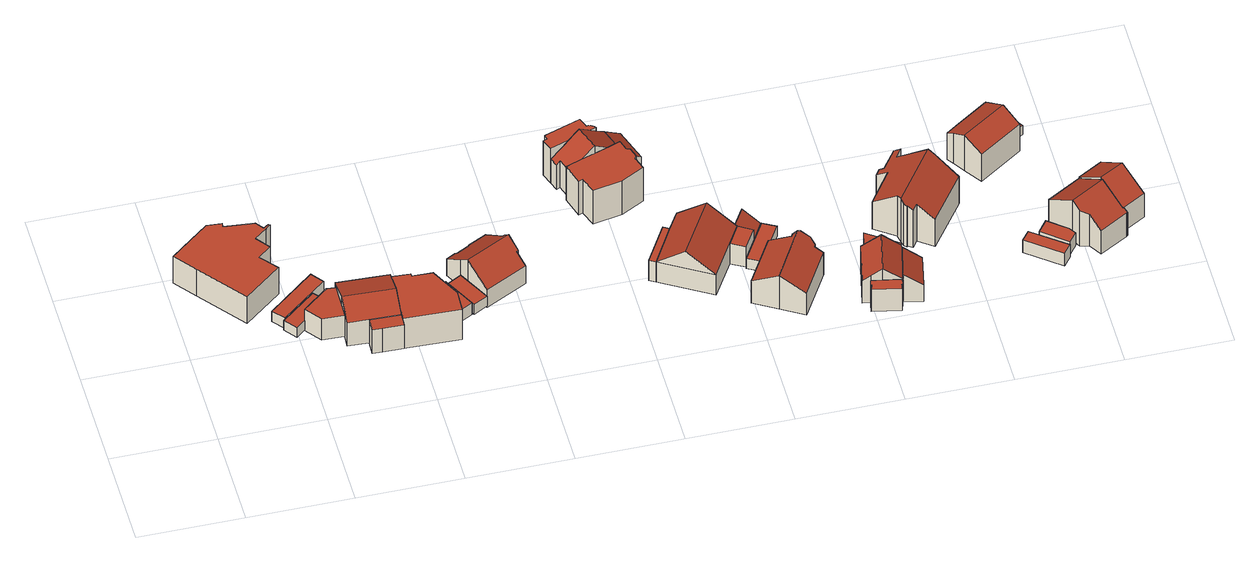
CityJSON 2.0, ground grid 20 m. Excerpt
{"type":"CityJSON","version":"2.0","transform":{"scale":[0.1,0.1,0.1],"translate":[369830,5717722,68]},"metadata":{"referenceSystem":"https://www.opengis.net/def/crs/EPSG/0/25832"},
"CityObjects":{
"building1":{"type":"Building","attributes":{"Geometrietyp2DReferenz":"3000","Gemeindeschluessel":"05562020","function":"31001_1010","roofType":"1000","measuredHeight":6.75},"address":[{"country":"Germany","locality":"Herten","thoroughfareNumber":"86","thoroughfareName":"Nesselrodestraße"}],"geometry":[{"type":"Solid","lod":"2","boundaries":[[[[0,1,2,3]],[[4,5,1,0]],[[6,7,5,4]],[[8,9,7,6]],[[10,11,9,8]],[[12,13,11,10]],[[14,15,13,12]],[[16,17,15,14]],[[18,19,17,16]],[[20,21,19,18]],[[22,23,21,20]],[[24,25,23,22]],[[26,27,25,24]],[[28,29,27,26]],[[30,31,29,28]],[[3,2,31,30]],[[28,26,24,22,20,18,16,14,12,10,8,6,4,0,3,30]],[[1,5,7,9,11,13,15,17,19,21,23,25,27,29,31,2]]]],"semantics":{"surfaces":[{"type":"WallSurface"},{"type":"RoofSurface"},{"type":"GroundSurface"}],"values":[[0,0,0,0,0,0,0,0,0,0,0,0,0,0,0,0,1,2]]}}]},
"building2":{"type":"Building","attributes":{"Geometrietyp2DReferenz":"3000","Gemeindeschluessel":"05562020","function":"31001_2463","roofType":"1000","measuredHeight":2.4},"address":[{"country":"Germany","locality":"Herten","thoroughfareNumber":"88","thoroughfareName":"Nesselrodestraße"}],"geometry":[{"type":"Solid","lod":"2","boundaries":[[[[32,33,34,35]],[[36,37,33,32]],[[38,39,37,36]],[[35,34,39,38]],[[36,32,35,38]],[[33,37,39,34]]]],"semantics":{"surfaces":[{"type":"WallSurface"},{"type":"RoofSurface"},{"type":"GroundSurface"}],"values":[[0,0,0,0,1,2]]}}]},
"building3":{"type":"Building","attributes":{"Geometrietyp2DReferenz":"3000","Gemeindeschluessel":"05562020","function":"31001_2463","roofType":"1000","measuredHeight":2.58},"address":[{"country":"Germany","locality":"Herten","thoroughfareNumber":"86","thoroughfareName":"Nesselrodestraße"}],"geometry":[{"type":"Solid","lod":"2","boundaries":[[[[40,41,42,43]],[[44,45,41,40]],[[46,47,45,44]],[[43,42,47,46]],[[44,40,43,46]],[[41,45,47,42]]]],"semantics":{"surfaces":[{"type":"WallSurface"},{"type":"RoofSurface"},{"type":"GroundSurface"}],"values":[[0,0,0,0,1,2]]}}]},
"building4":{"type":"Building","attributes":{"Gemeindeschluessel":"05562020","Geometrietyp2DReferenz":"3000","function":"31001_1010"},"address":[{"country":"Germany","locality":"Herten","thoroughfareNumber":"88","thoroughfareName":"Nesselrodestraße"}],"children":["building4-1","building4-2","building4-3"]},
"building4-1":{"type":"BuildingPart","attributes":{"roofType":"3100","measuredHeight":7.52},"parents":["building4"],"geometry":[{"type":"MultiSurface","lod":"2","boundaries":[[[48,49,50,51]],[[52,53,54,55]],[[56,57,53,52]],[[58,59,57,56]],[[60,61,59,58]],[[62,63,61,60]],[[51,50,64,65]],[[58,56,52,55,66,60]],[[48,51,65,62,60,66]],[[49,67,54,53,57,59,61,63,64,50]],[[66,68,69,48]],[[68,67,49,69]],[[66,55,70,68]],[[67,68,70,54]],[[65,64,63,62]]],"semantics":{"surfaces":[{"type":"WallSurface"},{"type":"RoofSurface"},{"type":"GroundSurface"},{"type":"ClosureSurface"}],"values":[0,0,0,0,0,0,0,1,1,2,0,3,0,3,3]}}]},
"building4-2":{"type":"BuildingPart","attributes":{"roofType":"1000","measuredHeight":5.92},"parents":["building4"],"geometry":[{"type":"Solid","lod":"2","boundaries":[[[[65,64,71,72]],[[73,74,63,62]],[[75,76,74,73]],[[72,71,76,75]],[[73,62,65,72,75]],[[64,63,74,76,71]],[[62,63,64,65]]]],"semantics":{"surfaces":[{"type":"WallSurface"},{"type":"RoofSurface"},{"type":"GroundSurface"},{"type":"ClosureSurface"}],"values":[[0,0,0,0,1,2,3]]}}]},
"building4-3":{"type":"BuildingPart","attributes":{"roofType":"1000","measuredHeight":5.33},"parents":["building4"],"geometry":[{"type":"MultiSurface","lod":"2","boundaries":[[[77,78,79,80]],[[81,33,78,77]],[[70,54,33,81]],[[80,79,49,69]],[[70,81,77,80,69]],[[78,33,54,49,79]],[[68,69,49,67]],[[70,68,67,54]]],"semantics":{"surfaces":[{"type":"WallSurface"},{"type":"RoofSurface"},{"type":"GroundSurface"},{"type":"ClosureSurface"}],"values":[0,0,0,0,1,2,3,3]}}]},
"building5":{"type":"Building","attributes":{"Geometrietyp2DReferenz":"3000","Gemeindeschluessel":"05562020","function":"31001_1010","roofType":"1000","measuredHeight":7.51},"address":[{"country":"Germany","locality":"Herten","thoroughfareNumber":"90","thoroughfareName":"Nesselrodestraße"}],"geometry":[{"type":"Solid","lod":"2","boundaries":[[[[82,83,84,85]],[[86,87,83,82]],[[88,89,87,86]],[[90,91,89,88]],[[92,93,91,90]],[[94,95,93,92]],[[96,97,95,94]],[[85,84,97,96]],[[94,92,90,88,86,82,85,96]],[[83,87,89,91,93,95,97,84]]]],"semantics":{"surfaces":[{"type":"WallSurface"},{"type":"RoofSurface"},{"type":"GroundSurface"}],"values":[[0,0,0,0,0,0,0,0,1,2]]}}]},
"building6":{"type":"Building","attributes":{"Geometrietyp2DReferenz":"3000","Gemeindeschluessel":"05562020","function":"31001_2463","roofType":"1000","measuredHeight":2.86},"address":[{"country":"Germany","locality":"Herten","thoroughfareNumber":"90","thoroughfareName":"Nesselrodestraße"}],"geometry":[{"type":"Solid","lod":"2","boundaries":[[[[98,99,100,101]],[[102,103,99,98]],[[104,105,103,102]],[[106,107,105,104]],[[108,109,107,106]],[[101,100,109,108]],[[106,104,102,98,101,108]],[[99,103,105,107,109,100]]]],"semantics":{"surfaces":[{"type":"WallSurface"},{"type":"RoofSurface"},{"type":"GroundSurface"}],"values":[[0,0,0,0,0,0,1,2]]}}]},
"building7":{"type":"Building","attributes":{"Geometrietyp2DReferenz":"3000","Gemeindeschluessel":"05562020","function":"31001_2463","roofType":"1000","measuredHeight":2.46},"address":[{"country":"Germany","locality":"Herten","thoroughfareNumber":"92","thoroughfareName":"Nesselrodestraße"}],"geometry":[{"type":"Solid","lod":"2","boundaries":[[[[110,111,112,113]],[[98,114,111,110]],[[101,115,114,98]],[[116,117,115,101]],[[113,112,117,116]],[[101,98,110,113,116]],[[111,114,115,117,112]]]],"semantics":{"surfaces":[{"type":"WallSurface"},{"type":"RoofSurface"},{"type":"GroundSurface"}],"values":[[0,0,0,0,0,1,2]]}}]},
"building8":{"type":"Building","attributes":{"Geometrietyp2DReferenz":"3000","Gemeindeschluessel":"05562020","function":"31001_1010","roofType":"3100","measuredHeight":7.95},"address":[{"country":"Germany","locality":"Herten","thoroughfareNumber":"92","thoroughfareName":"Nesselrodestraße"}],"geometry":[{"type":"Solid","lod":"2","boundaries":[[[[118,119,120,121]],[[122,123,119,118]],[[124,125,123,122]],[[126,127,125,124]],[[128,129,127,126]],[[130,131,129,128]],[[132,133,131,130]],[[134,135,133,132]],[[136,137,135,134]],[[138,139,137,136]],[[140,141,139,138]],[[142,143,141,140]],[[144,145,143,142]],[[146,147,145,144]],[[121,120,147,146]],[[136,134,132,130,128,126,124,122,118,121,138]],[[146,144,142,140,138,121]],[[119,123,125,127,129,131,133,135,137,139,141,143,145,147,120]]]],"semantics":{"surfaces":[{"type":"WallSurface"},{"type":"RoofSurface"},{"type":"GroundSurface"}],"values":[[0,0,0,0,0,0,0,0,0,0,0,0,0,0,0,1,1,2]]}}]},
"building9":{"type":"Building","attributes":{"Gemeindeschluessel":"05562020","Geometrietyp2DReferenz":"3000","function":"31001_1010"},"address":[{"country":"Germany","locality":"Herten","thoroughfareNumber":"67","thoroughfareName":"Nesselrodestraße"}],"children":["building9-1","building9-2","building9-3","building9-4"]},
"building9-1":{"type":"BuildingPart","attributes":{"roofType":"1000","measuredHeight":8.43},"parents":["building9"],"geometry":[{"type":"MultiSurface","lod":"2","boundaries":[[[148,149,150,151]],[[152,153,149,148]],[[154,155,153,152]],[[156,157,155,154]],[[158,159,160,161]],[[162,163,159,158]],[[164,165,163,162]],[[166,167,165,164]],[[168,169,167,166]],[[170,171,169,168]],[[151,150,171,170]],[[168,166,164,162,158,161,172,156,154,152,148,151,170]],[[149,153,155,157,173,160,159,163,165,167,169,171,150]],[[172,174,175]],[[156,176,177]],[[177,176,178,179,157]],[[178,175,174,173,179]],[[172,161,180,181]],[[181,180,160,173]]],"semantics":{"surfaces":[{"type":"WallSurface"},{"type":"RoofSurface"},{"type":"GroundSurface"},{"type":"ClosureSurface"}],"values":[0,0,0,0,0,0,0,0,0,0,0,1,2,0,0,3,3,0,3]}}]},
"building9-2":{"type":"BuildingPart","attributes":{"roofType":"9999","measuredHeight":8.66},"parents":["building9"],"geometry":[{"type":"MultiSurface","lod":"2","boundaries":[[[182,183,184,185,186,187,188,189,190,191,192,193,194,195,196,197,198]],[[196,199,200,197]],[[195,201,199,196]],[[194,202,201,195]],[[193,203,202,194]],[[192,204,203,193]],[[191,205,204,192]],[[190,206,205,191]],[[189,207,206,190]],[[188,208,207,189]],[[187,209,208,188]],[[186,210,209,187]],[[185,211,210,186]],[[184,212,211,185]],[[183,213,212,184]],[[182,214,213,183]],[[198,215,214,182]],[[198,216,217]],[[197,218,219]],[[220,219,218,200,221]],[[217,216,220,221,215]],[[199,201,202,203,204,205,206,207,208,209,210,211,212,213,214,215,200]]],"semantics":{"surfaces":[{"type":"RoofSurface"},{"type":"WallSurface"},{"type":"GroundSurface"}],"values":[0,1,1,1,1,1,1,1,1,1,1,1,1,1,1,1,1,1,1,1,1,2]}}]},
"building9-3":{"type":"BuildingPart","attributes":{"roofType":"3100","measuredHeight":10.21},"parents":["building9"],"geometry":[{"type":"MultiSurface","lod":"2","boundaries":[[[222,223,157,177]],[[224,225,223,222]],[[218,200,225,224]],[[226,227,215,217]],[[218,224,222,177,228,229]],[[174,226,217,229,228]],[[157,223,225,200,221,215,227,173,179]],[[228,176,178]],[[178,176,177,157,179]],[[229,220,219]],[[219,220,221,200,218]],[[229,216,220]],[[220,216,217,215,221]],[[226,174,181,230]],[[227,230,181,173]],[[228,178,175]],[[173,174,175,178,179]]],"semantics":{"surfaces":[{"type":"WallSurface"},{"type":"RoofSurface"},{"type":"GroundSurface"},{"type":"ClosureSurface"}],"values":[0,0,0,0,1,1,2,0,3,0,3,0,3,0,3,0,3]}}]},
"building9-4":{"type":"BuildingPart","attributes":{"roofType":"2100","measuredHeight":6.22},"parents":["building9"],"geometry":[{"type":"MultiSurface","lod":"2","boundaries":[[[231,232,227,230]],[[233,234,232,231]],[[235,236,234,233]],[[237,238,236,235]],[[180,160,238,237]],[[237,235,233,231,230,180]],[[232,234,236,238,160,227]],[[180,181,173,160]],[[181,230,227,173]]],"semantics":{"surfaces":[{"type":"WallSurface"},{"type":"RoofSurface"},{"type":"GroundSurface"},{"type":"ClosureSurface"}],"values":[0,0,0,0,0,1,2,3,3]}}]},
"building10":{"type":"Building","attributes":{"Gemeindeschluessel":"05562020","Geometrietyp2DReferenz":"3000","function":"31001_1010"},"address":[{"country":"Germany","locality":"Herten","thoroughfareNumber":"24","thoroughfareName":"Am Kräuterhof"}],"children":["building10-1","building10-2","building10-3","building10-4"]},
"building10-1":{"type":"BuildingPart","attributes":{"roofType":"3100","measuredHeight":9.41},"parents":["building10"],"geometry":[{"type":"MultiSurface","lod":"2","boundaries":[[[239,240,241,242]],[[242,243,239]],[[244,245,246]],[[246,245,243,242]],[[239,243,245,244]],[[241,240,247,248]],[[249,242,241,250]],[[249,250,248,246]],[[251,244,247,252]],[[251,252,240,239]],[[244,246,253,254,255,247]],[[254,253,248,255]]],"semantics":{"surfaces":[{"type":"WallSurface"},{"type":"RoofSurface"},{"type":"GroundSurface"},{"type":"ClosureSurface"}],"values":[0,0,0,1,1,2,0,3,0,3,0,3]}}]},
"building10-2":{"type":"BuildingPart","attributes":{"roofType":"1000","measuredHeight":5.14},"parents":["building10"],"geometry":[{"type":"Solid","lod":"2","boundaries":[[[[251,252,256,257]],[[258,259,240,239]],[[257,256,259,258]],[[239,251,257,258]],[[252,240,259,256]],[[239,240,252,251]]]],"semantics":{"surfaces":[{"type":"WallSurface"},{"type":"RoofSurface"},{"type":"GroundSurface"},{"type":"ClosureSurface"}],"values":[[0,0,0,1,2,3]]}}]},
"building10-3":{"type":"BuildingPart","attributes":{"roofType":"1000","measuredHeight":5.14},"parents":["building10"],"geometry":[{"type":"MultiSurface","lod":"2","boundaries":[[[249,250,260,261]],[[261,260,262,263]],[[246,249,261,263]],[[250,248,262,260]],[[246,248,250,249]],[[246,263,264,253]],[[262,248,253,264]]],"semantics":{"surfaces":[{"type":"WallSurface"},{"type":"RoofSurface"},{"type":"GroundSurface"},{"type":"ClosureSurface"}],"values":[0,0,1,2,3,0,3]}}]},
"building10-4":{"type":"BuildingPart","attributes":{"roofType":"2100","measuredHeight":5},"parents":["building10"],"geometry":[{"type":"MultiSurface","lod":"2","boundaries":[[[265,266,255,254]],[[267,268,266,265]],[[264,262,268,267]],[[265,254,264,267]],[[255,266,268,262]],[[253,254,255,248]],[[264,253,248,262]]],"semantics":{"surfaces":[{"type":"WallSurface"},{"type":"RoofSurface"},{"type":"GroundSurface"},{"type":"ClosureSurface"}],"values":[0,0,0,1,2,3,3]}}]},
"building11":{"type":"Building","attributes":{"Geometrietyp2DReferenz":"3000","Gemeindeschluessel":"05562020","function":"31001_1010","roofType":"3100","measuredHeight":8.4},"address":[{"country":"Germany","locality":"Herten","thoroughfareNumber":"22","thoroughfareName":"Am Kräuterhof"}],"geometry":[{"type":"Solid","lod":"2","boundaries":[[[[269,270,271,272]],[[273,274,270,269]],[[275,276,274,273]],[[277,278,276,275]],[[279,280,278,277]],[[281,282,280,279]],[[283,284,282,281]],[[285,286,284,283]],[[287,288,286,285]],[[289,290,288,287]],[[291,292,290,289]],[[272,271,292,291]],[[277,275,273,269,272,279]],[[291,289,287,285,283,281,279,272]],[[270,274,276,278,280,282,284,286,288,290,292,271]]]],"semantics":{"surfaces":[{"type":"WallSurface"},{"type":"RoofSurface"},{"type":"GroundSurface"}],"values":[[0,0,0,0,0,0,0,0,0,0,0,0,1,1,2]]}}]},
"building12":{"type":"Building","attributes":{"Geometrietyp2DReferenz":"3000","Gemeindeschluessel":"05562020","function":"31001_2463","roofType":"1000","measuredHeight":2.58},"address":[{"country":"Germany","locality":"Herten","thoroughfareNumber":"22","thoroughfareName":"Am Kräuterhof"}],"geometry":[{"type":"Solid","lod":"2","boundaries":[[[[293,294,295,296]],[[297,298,294,293]],[[299,300,298,297]],[[296,295,300,299]],[[297,293,296,299]],[[294,298,300,295]]]],"semantics":{"surfaces":[{"type":"WallSurface"},{"type":"RoofSurface"},{"type":"GroundSurface"}],"values":[[0,0,0,0,1,2]]}}]},
"building13":{"type":"Building","attributes":{"Gemeindeschluessel":"05562020","Geometrietyp2DReferenz":"3000","function":"31001_1010"},"address":[{"country":"Germany","locality":"Herten","thoroughfareNumber":"20","thoroughfareName":"Am Kräuterhof"}],"children":["building13-1","building13-2","building13-3"]},
"building13-1":{"type":"BuildingPart","attributes":{"roofType":"3100","measuredHeight":8.34},"parents":["building13"],"geometry":[{"type":"MultiSurface","lod":"2","boundaries":[[[301,302,303,304,305,306,307,308,309]],[[310,303,302,311]],[[312,304,303,310]],[[313,305,304,312]],[[314,306,305,313]],[[315,307,306,314]],[[316,308,307,315]],[[313,312,310,311,317,314]],[[318,316,315,314,317]],[[317,319,318]],[[319,301,309,318]],[[317,311,320,319]],[[301,319,320,302]],[[316,318,309,308]]],"semantics":{"surfaces":[{"type":"GroundSurface"},{"type":"WallSurface"},{"type":"RoofSurface"},{"type":"ClosureSurface"}],"values":[0,1,1,1,1,1,1,2,2,1,3,1,3,3]}}]},
"building13-2":{"type":"BuildingPart","attributes":{"roofType":"1000","measuredHeight":5.62},"parents":["building13"],"geometry":[{"type":"MultiSurface","lod":"2","boundaries":[[[321,322,323,324]],[[325,326,322,321]],[[327,328,326,325]],[[329,330,328,327]],[[331,332,330,329]],[[320,302,332,331]],[[333,334,335,336]],[[324,323,334,333]],[[336,318,320,331,329,327,325,321,324,333]],[[322,326,328,330,332,302,309,335,334,323]],[[319,318,309,301]],[[320,319,301,302]],[[318,336,335,309]]],"semantics":{"surfaces":[{"type":"WallSurface"},{"type":"RoofSurface"},{"type":"GroundSurface"},{"type":"ClosureSurface"}],"values":[0,0,0,0,0,0,0,0,1,2,3,3,3]}}]},
"building13-3":{"type":"BuildingPart","attributes":{"roofType":"2100","measuredHeight":6.94},"parents":["building13"],"geometry":[{"type":"MultiSurface","lod":"2","boundaries":[[[337,338,308,339]],[[340,341,338,337]],[[342,335,341,340]],[[337,339,342,340]],[[308,338,341,335]],[[342,339,316,318,336]],[[308,309,318,316]],[[336,318,309,335]]],"semantics":{"surfaces":[{"type":"WallSurface"},{"type":"RoofSurface"},{"type":"GroundSurface"},{"type":"ClosureSurface"}],"values":[0,0,0,1,2,0,3,3]}}]},
"building14":{"type":"Building","attributes":{"Geometrietyp2DReferenz":"3000","Gemeindeschluessel":"05562020","function":"31001_2463","roofType":"1000","measuredHeight":2.58},"address":[{"country":"Germany","locality":"Herten","thoroughfareNumber":"20","thoroughfareName":"Am Kräuterhof"}],"geometry":[{"type":"Solid","lod":"2","boundaries":[[[[343,344,345,346]],[[347,348,344,343]],[[349,350,348,347]],[[346,345,350,349]],[[347,343,346,349]],[[344,348,350,345]]]],"semantics":{"surfaces":[{"type":"WallSurface"},{"type":"RoofSurface"},{"type":"GroundSurface"}],"values":[[0,0,0,0,1,2]]}}]},
"building15":{"type":"Building","attributes":{"Geometrietyp2DReferenz":"3000","Gemeindeschluessel":"05562020","function":"31001_1010","roofType":"3100","measuredHeight":10.98},"address":[{"country":"Germany","locality":"Herten","thoroughfareNumber":"14","thoroughfareName":"Alte Berg"}],"geometry":[{"type":"Solid","lod":"2","boundaries":[[[[351,352,353,354]],[[355,356,352,351]],[[357,358,356,355]],[[359,360,358,357]],[[361,362,360,359]],[[363,364,362,361]],[[365,366,364,363]],[[367,368,366,365]],[[369,370,368,367]],[[371,372,370,369]],[[373,374,372,371]],[[375,376,374,373]],[[377,378,376,375]],[[379,380,378,377]],[[381,382,380,379]],[[383,384,382,381]],[[385,386,384,383]],[[387,388,386,385]],[[389,390,388,387]],[[354,353,390,389]],[[354,389,387,385,383,381,379,377,375,373,371,351]],[[369,367,365,363,361,359,357,355,351,371]],[[352,356,358,360,362,364,366,368,370,372,374,376,378,380,382,384,386,388,390,353]]]],"semantics":{"surfaces":[{"type":"WallSurface"},{"type":"RoofSurface"},{"type":"GroundSurface"}],"values":[[0,0,0,0,0,0,0,0,0,0,0,0,0,0,0,0,0,0,0,0,1,1,2]]}}]},
"building16":{"type":"Building","attributes":{"Geometrietyp2DReferenz":"3000","Gemeindeschluessel":"05562020","function":"31001_2463","roofType":"1000","measuredHeight":1.44},"address":[{"country":"Germany","locality":"Herten","thoroughfareNumber":"14","thoroughfareName":"Alte Berg"}],"geometry":[{"type":"Solid","lod":"2","boundaries":[[[[391,392,393,394]],[[395,396,392,391]],[[397,398,396,395]],[[399,400,398,397]],[[394,393,400,399]],[[397,395,391,394,399]],[[392,396,398,400,393]]]],"semantics":{"surfaces":[{"type":"WallSurface"},{"type":"RoofSurface"},{"type":"GroundSurface"}],"values":[[0,0,0,0,0,1,2]]}}]},
"building17":{"type":"Building","attributes":{"Geometrietyp2DReferenz":"3000","Gemeindeschluessel":"05562020","function":"51009_1611","roofType":"1000","measuredHeight":3.08},"geometry":[{"type":"Solid","lod":"2","boundaries":[[[[401,402,403,404]],[[405,406,402,401]],[[407,408,406,405]],[[404,403,408,407]],[[405,401,404,407]],[[402,406,408,403]]]],"semantics":{"surfaces":[{"type":"WallSurface"},{"type":"RoofSurface"},{"type":"GroundSurface"}],"values":[[0,0,0,0,1,2]]}}]},
"building18":{"type":"Building","attributes":{"Geometrietyp2DReferenz":"3000","Gemeindeschluessel":"05562020","function":"31001_1010","roofType":"3100","measuredHeight":8.79},"address":[{"country":"Germany","locality":"Herten","thoroughfareNumber":"12","thoroughfareName":"Alte Berg"}],"geometry":[{"type":"Solid","lod":"2","boundaries":[[[[409,410,411,412]],[[413,414,410,409]],[[415,416,414,413]],[[417,418,416,415]],[[419,420,418,417]],[[421,422,420,419]],[[423,424,422,421]],[[412,411,424,423]],[[417,415,413,409,412,419]],[[423,421,419,412]],[[410,414,416,418,420,422,424,411]]]],"semantics":{"surfaces":[{"type":"WallSurface"},{"type":"RoofSurface"},{"type":"GroundSurface"}],"values":[[0,0,0,0,0,0,0,0,1,1,2]]}}]},
"building19":{"type":"Building","attributes":{"Geometrietyp2DReferenz":"3000","Gemeindeschluessel":"05562020","function":"31001_2463","roofType":"1000","measuredHeight":3.22},"address":[{"country":"Germany","locality":"Herten","thoroughfareNumber":"15","thoroughfareName":"Alte Berg"}],"geometry":[{"type":"Solid","lod":"2","boundaries":[[[[425,426,427,428]],[[429,430,426,425]],[[431,432,430,429]],[[433,434,432,431]],[[428,427,434,433]],[[431,429,425,428,433]],[[426,430,432,434,427]]]],"semantics":{"surfaces":[{"type":"WallSurface"},{"type":"RoofSurface"},{"type":"GroundSurface"}],"values":[[0,0,0,0,0,1,2]]}}]},
"building20":{"type":"Building","attributes":{"Geometrietyp2DReferenz":"3000","Gemeindeschluessel":"05562020","function":"31001_2463","roofType":"1000","measuredHeight":2.3},"address":[{"country":"Germany","locality":"Herten","thoroughfareNumber":"12","thoroughfareName":"Alte Berg"}],"geometry":[{"type":"Solid","lod":"2","boundaries":[[[[435,436,437,438]],[[439,440,436,435]],[[441,442,440,439]],[[438,437,442,441]],[[439,435,438,441]],[[436,440,442,437]]]],"semantics":{"surfaces":[{"type":"WallSurface"},{"type":"RoofSurface"},{"type":"GroundSurface"}],"values":[[0,0,0,0,1,2]]}}]},
"building21":{"type":"Building","attributes":{"Geometrietyp2DReferenz":"3000","Gemeindeschluessel":"05562020","function":"31001_1010","roofType":"3100","measuredHeight":10.11},"address":[{"country":"Germany","locality":"Herten","thoroughfareNumber":"15","thoroughfareName":"Alte Berg"}],"geometry":[{"type":"Solid","lod":"2","boundaries":[[[[443,444,445,446]],[[447,448,444,443]],[[449,450,448,447]],[[451,452,450,449]],[[453,454,452,451]],[[455,456,454,453]],[[457,458,456,455]],[[459,460,458,457]],[[461,462,460,459]],[[463,464,462,461]],[[446,445,464,463]],[[447,443,446,463,461,459,457,455,449]],[[453,451,449,455]],[[444,448,450,452,454,456,458,460,462,464,445]]]],"semantics":{"surfaces":[{"type":"WallSurface"},{"type":"RoofSurface"},{"type":"GroundSurface"}],"values":[[0,0,0,0,0,0,0,0,0,0,0,1,1,2]]}}]},
"building22":{"type":"Building","attributes":{"Geometrietyp2DReferenz":"3000","Gemeindeschluessel":"05562020","function":"31001_1010","roofType":"3100","measuredHeight":9.76},"address":[{"country":"Germany","locality":"Herten","thoroughfareNumber":"13","thoroughfareName":"Alte Berg"}],"geometry":[{"type":"Solid","lod":"2","boundaries":[[[[465,466,467,468]],[[469,470,466,465]],[[471,472,470,469]],[[468,467,472,471]],[[465,473,469]],[[471,474,468]],[[468,474,473,465]],[[469,473,474,471]],[[466,470,472,467]]]],"semantics":{"surfaces":[{"type":"WallSurface"},{"type":"RoofSurface"},{"type":"GroundSurface"}],"values":[[0,0,0,0,0,0,1,1,2]]}}]}
},
"vertices":[
[173,310,138],[173,310,71],[153,336,71],[153,336,138],[148,290,138],[148,290,71],[175,257,138],[175,257,71],[104,200,138],[104,200,71],[34,288,138],[34,288,71],[1,329,138],[1,329,71],[42,362,138],[42,362,71],[76,389,138],[76,389,71],[105,387,138],[105,387,71],[104,379,138],[104,379,71],[162,373,138],[162,373,71],[173,358,138],[173,358,71],[183,365,138],[183,365,71],[186,362,138],[186,362,71],[177,354,138],[177,354,71],
[248,201,93],[248,201,69],[229,224,69],[229,224,93],[181,147,93],[181,147,69],[163,171,93],[163,171,69],
[254,245,95],[254,245,69],[236,268,69],[236,268,95],[166,174,95],[166,174,69],[147,196,95],[147,196,69],
[263,129,136],[263,129,69],[262,105,69],[262,105,128],[265,206,128],[265,206,69],[265,200,69],[265,200,130],[333,203,128],[333,203,69],[364,202,128],[364,202,69],[362,151,144],[362,151,69],[359,101,128],[359,101,69],[301,103,69],[301,103,128],[264,155,144],[264,155,69],[264,155,122],[263,129,122],[265,200,122],
[300,77,69],[300,77,128],[358,75,128],[358,75,69],[319,76,128],[319,76,69],
[198,161,122],[198,161,69],[222,130,69],[222,130,122],[248,201,122],
[438,183,133],[438,183,57],[399,185,57],[399,185,133],[438,182,133],[438,182,57],[467,126,133],[467,126,57],[465,83,133],[465,83,57],[359,87,133],[359,87,57],[364,192,133],[364,192,57],[399,190,133],[399,190,57],
[496,134,91],[496,134,62],[467,191,62],[467,191,91],[470,120,91],[470,120,62],[467,126,91],[467,126,62],[438,182,91],[438,182,62],[464,196,91],[464,196,62],
[499,129,91],[499,129,66],[526,143,66],[526,143,91],[496,134,66],[467,191,66],[493,205,91],[493,205,66],
[493,205,130],[493,205,63],[502,189,63],[502,189,143],[476,237,105],[476,237,63],[493,246,105],[493,246,63],[497,244,107],[497,244,63],[520,256,107],[520,256,63],[522,260,105],[522,260,63],[557,278,105],[557,278,63],[578,238,136],[578,238,63],[582,240,136],[582,240,63],[587,232,143],[587,232,63],[599,208,124],[599,208,63],[595,206,124],[595,206,63],[606,184,107],[606,184,63],[526,143,107],[526,143,63],
[750,342,133],[750,342,48],[761,311,48],[761,311,133],[742,339,133],[742,339,48],[729,380,133],[729,380,48],[736,382,133],[736,382,48],[842,397,133],[842,397,48],[840,404,48],[840,404,133],[849,394,133],[849,394,48],[855,375,133],[855,375,48],[852,369,133],[852,369,48],[860,344,133],[860,344,48],[816,321,133],[816,321,48],[836,416,133],[836,416,48],[836,416,115],[811,407,133],[761,391,133],[736,382,115],[786,399,133],[786,399,48],[840,404,111],[836,416,111],
[802,459,135],[801,461,135],[800,462,135],[798,463,135],[797,464,135],[796,464,135],[795,465,135],[793,465,135],[791,466,135],[789,466,135],[787,466,135],[780,485,135],[710,461,135],[713,452,135],[705,449,135],[713,427,135],[803,458,135],[705,449,48],[713,427,48],[713,452,48],[710,461,48],[780,485,48],[787,466,48],[789,466,48],[791,466,48],[793,465,48],[795,465,48],[796,464,48],[797,464,48],[798,463,48],[800,462,48],[801,461,48],[802,459,48],[803,458,48],[791,454,135],[803,458,127],[713,427,109],[748,439,135],[770,447,135],[770,447,48],
[726,412,115],[726,412,48],[719,409,109],[719,409,48],[819,464,115],[819,464,48],[786,399,151],[770,447,151],[819,464,111],
[822,465,109],[822,465,48],[820,470,109],[820,470,48],[853,481,85],[853,481,48],[875,416,85],[875,416,48],
[838,161,82],[838,161,31],[933,104,31],[933,104,82],[885,133,125],[902,269,82],[950,240,125],[998,212,82],[902,269,31],[998,212,31],[975,173,82],[975,173,31],[881,235,82],[881,235,31],[998,212,77],[993,214,81],[993,214,31],
[870,242,31],[870,242,82],[826,168,82],[826,168,31],
[1001,158,31],[1001,158,82],[1024,196,31],[1024,196,82],[1024,196,54],
[1017,253,80],[1017,253,31],[1047,235,54],[1047,235,31],
[991,83,73],[991,83,18],[1035,56,18],[1035,56,102],[1045,173,73],[1045,173,18],[1082,150,98],[1082,150,18],[1084,154,98],[1084,154,18],[1094,156,102],[1094,156,18],[1099,157,100],[1099,157,18],[1115,148,89],[1115,148,18],[1120,133,83],[1120,133,18],[1118,129,83],[1118,129,18],[1132,120,73],[1132,120,18],[1079,30,73],[1079,30,18],
[1073,221,54],[1073,221,29],[1048,235,29],[1048,235,54],[1026,143,54],[1026,143,29],[1001,157,54],[1001,157,29],
[1219,38,8],[1198,42,8],[1183,44,8],[1202,128,8],[1209,127,8],[1237,121,8],[1272,113,8],[1269,96,8],[1255,31,8],[1183,44,64],[1198,42,75],[1202,128,64],[1209,127,69],[1237,121,91],[1272,113,64],[1269,96,64],[1219,38,91],[1255,31,64],[1219,38,64],[1198,42,64],
[1249,19,64],[1249,19,8],[1251,19,8],[1251,19,64],[1247,9,64],[1247,9,8],[1194,20,64],[1194,20,8],[1197,30,64],[1197,30,8],[1195,30,64],[1195,30,8],[1253,30,64],[1253,30,8],[1254,30,8],[1254,30,64],
[1304,88,49],[1304,88,8],[1269,96,77],[1290,22,49],[1290,22,8],[1254,30,77],
[1279,142,39],[1279,142,13],[1221,182,13],[1221,182,39],[1272,113,39],[1272,113,13],[1209,127,39],[1209,127,13],
[1361,272,126],[1361,272,16],[1358,274,16],[1358,274,124],[1370,266,118],[1370,266,16],[1407,233,84],[1407,233,16],[1341,141,84],[1341,141,16],[1312,161,109],[1312,161,16],[1302,148,109],[1302,148,16],[1293,154,117],[1293,154,16],[1292,152,117],[1292,152,16],[1287,156,121],[1287,156,16],[1285,166,126],[1285,166,16],[1282,182,117],[1282,182,16],[1243,210,84],[1243,210,16],[1288,274,84],[1288,274,16],[1270,287,68],[1270,287,16],[1278,299,68],[1278,299,16],[1286,294,75],[1286,294,16],[1313,332,74],[1313,332,16],[1324,324,84],[1324,324,16],[1312,307,84],[1312,307,16],
[1334,339,48],[1334,339,34],[1324,324,34],[1324,324,48],[1377,300,48],[1377,300,34],[1358,274,48],[1358,274,34],[1312,307,48],[1312,307,34],
[1568,68,36],[1568,68,5],[1504,118,5],[1504,118,36],[1553,49,36],[1553,49,5],[1489,99,36],[1489,99,5],
[1420,324,99],[1420,324,24],[1434,302,24],[1434,302,112],[1411,336,91],[1411,336,24],[1442,357,91],[1442,357,24],[1496,393,91],[1496,393,24],[1519,359,112],[1519,359,24],[1541,325,91],[1541,325,24],[1457,269,91],[1457,269,24],
[1574,101,43],[1574,101,11],[1539,129,11],[1539,129,43],[1583,87,43],[1583,87,11],[1568,68,43],[1568,68,11],[1521,106,43],[1521,106,11],
[1555,360,50],[1555,360,27],[1521,410,27],[1521,410,50],[1530,343,50],[1530,343,27],[1496,393,50],[1496,393,27],
[1608,87,83],[1608,87,4],[1623,62,4],[1623,62,63],[1591,91,92],[1591,91,4],[1582,107,105],[1582,107,4],[1552,159,63],[1552,159,4],[1616,197,63],[1616,197,4],[1646,145,105],[1646,145,4],[1672,102,69],[1672,102,4],[1674,103,69],[1674,103,4],[1679,95,63],[1679,95,4],[1677,94,63],[1677,94,4],
[1672,103,66],[1672,103,7],[1718,130,7],[1718,130,66],[1617,198,66],[1617,198,7],[1663,224,66],[1663,224,7],[1644,151,104],[1690,177,104]
]}
